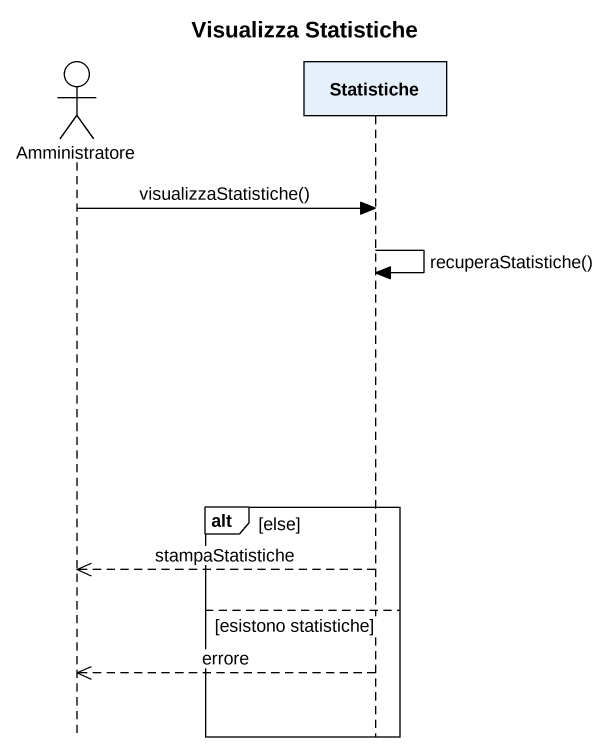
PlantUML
@startuml
title Visualizza Statistiche
hide footbox
actor Amministratore
participant Statistiche

Amministratore -> Statistiche : visualizzaStatistiche()
Statistiche -> Statistiche : recuperaStatistiche()
alt else
  Statistiche -->> Amministratore : stampaStatistiche
else esistono statistiche
  Statistiche -->> Amministratore : errore
end
@enduml
